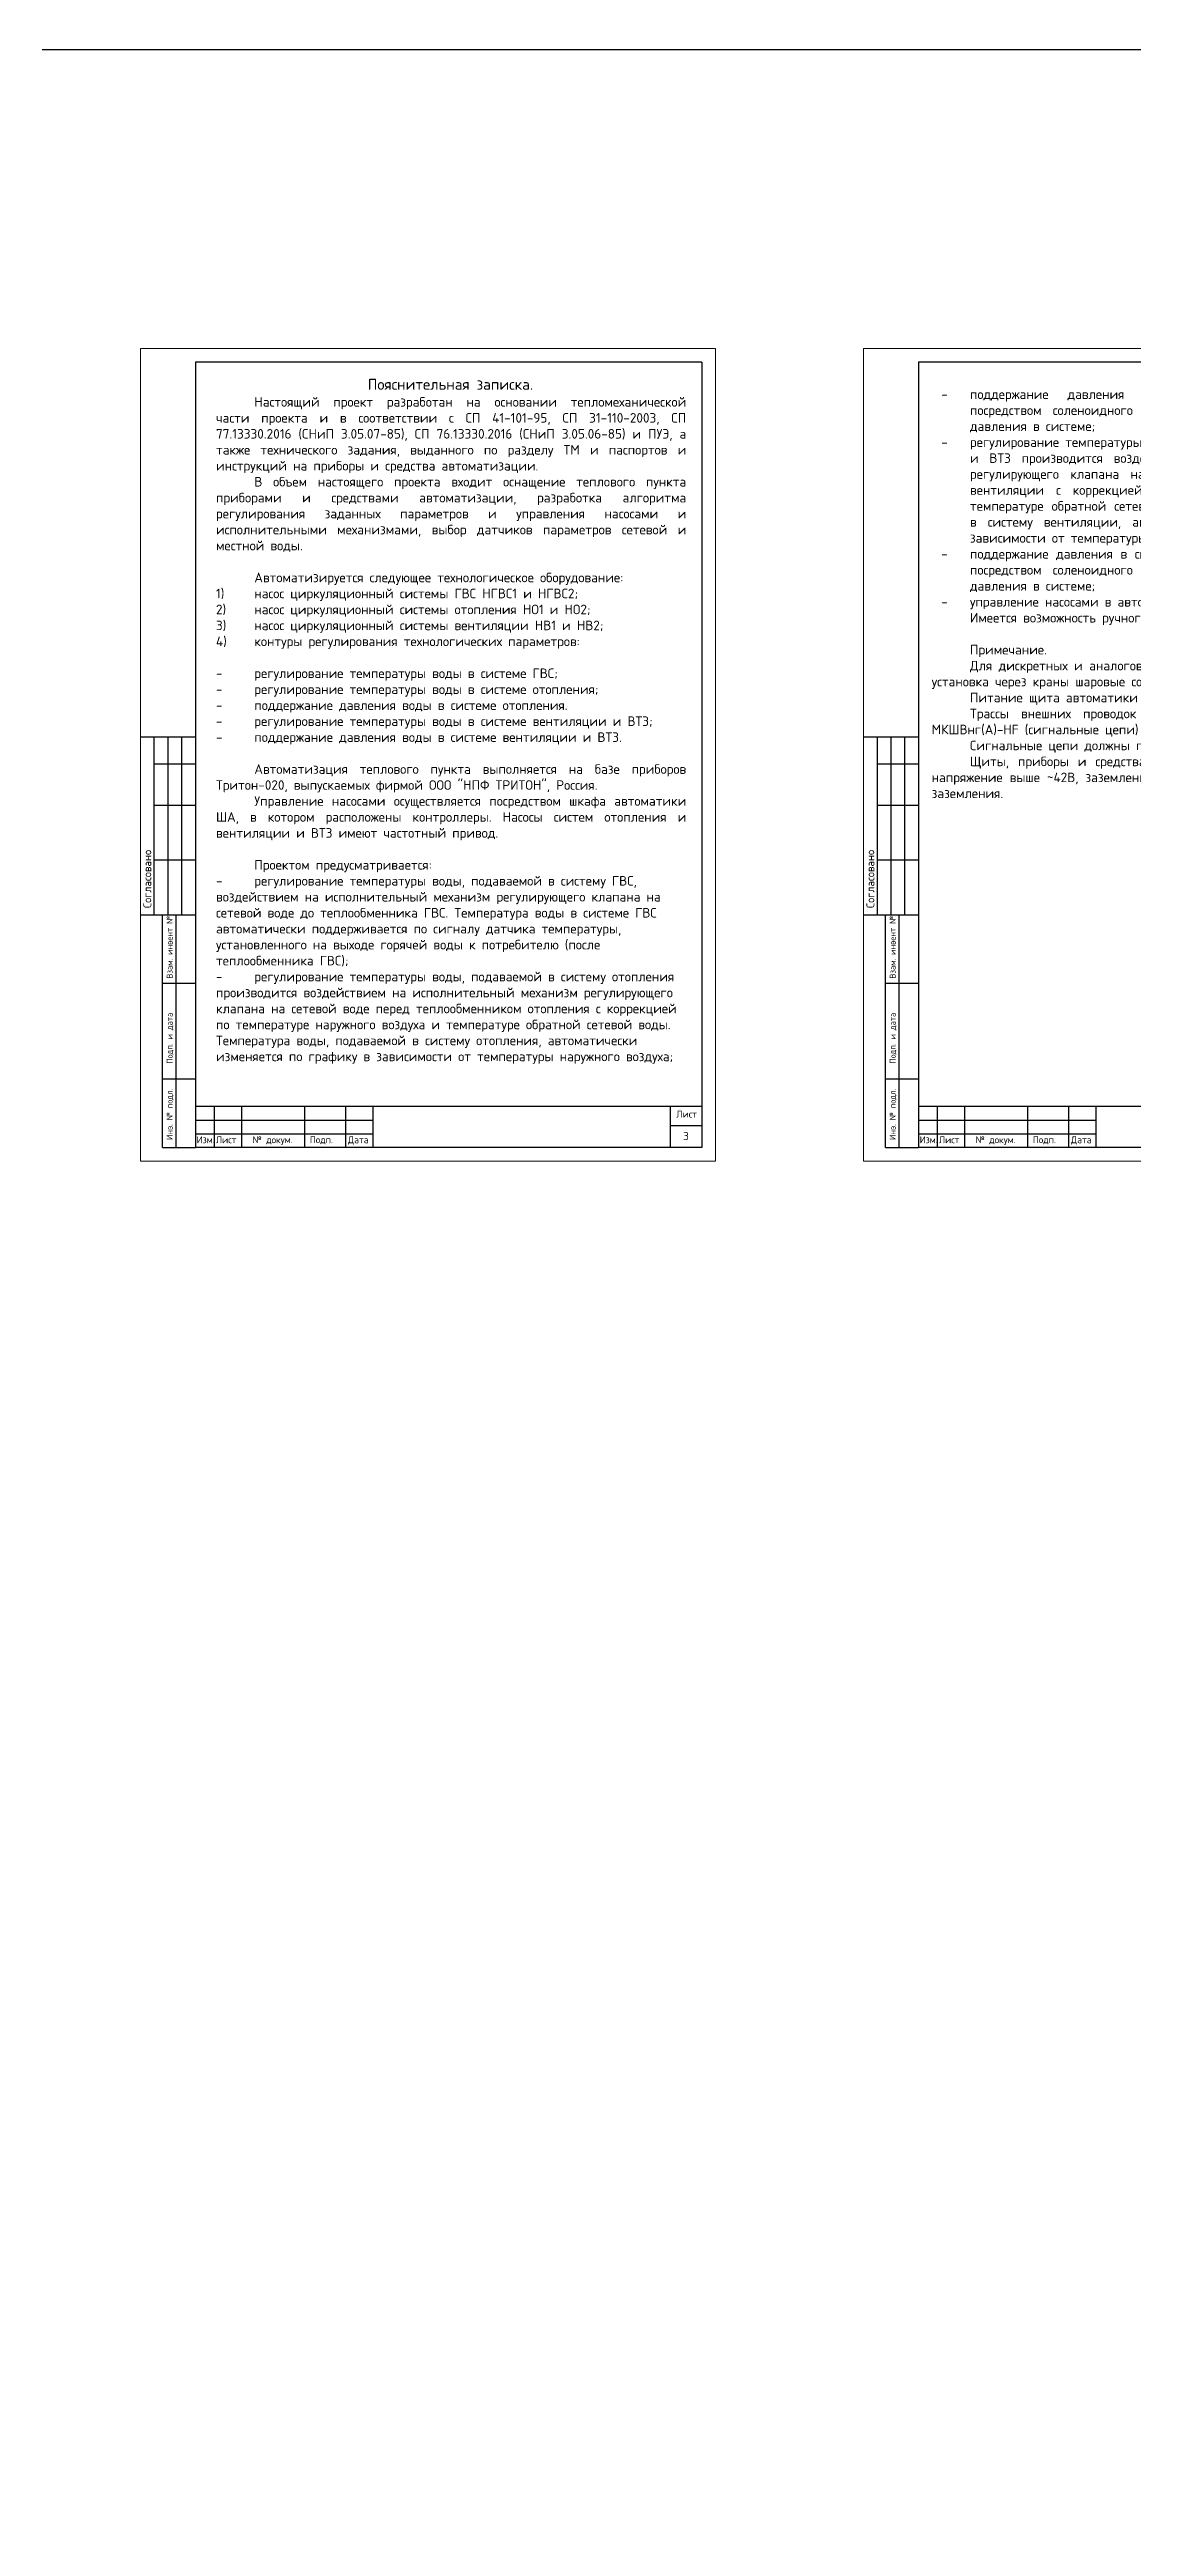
# Model space of a CAD drawing. Header units: millimetres. Extents: x 1606 to 7674, y 609 to 4159.
# Drawn here: x 3678 to 4074, y 3254 to 4159 of the extents above; entities that cross this region are included whole.
import ezdxf

# ---------------------------------------------------------------- set-up
doc = ezdxf.new("R2010")
doc.units = ezdxf.units.MM
doc.linetypes.add('K5LT_BASIC', pattern=[0])
doc.linetypes.add('K5LT_THIN', pattern=[0])
for name, color, linetype in [('24VDC', 7, 'Continuous'), ('LAYER0VIEW0', 7, 'Continuous'), ('Штамп', 7, 'Continuous')]:
    doc.layers.add(name, color=color, linetype=linetype)
doc.layers.add('Рамка', color=7, linetype='Continuous', lineweight=50)

msp = doc.modelspace()

# ---------------------------------------------------------------- linework, layer by layer
at = {"color": 7, "linetype": 'K5LT_THIN', "lineweight": 9}
for p, q in [((3711.61393, 3752.83388), (3711.61393, 4049.83388)), ((3711.61393, 4049.83388), (3921.6095, 4049.83388)), ((3975.80072, 3752.83388), (3975.80072, 4049.83388)), ((3975.80072, 4049.83388), (4185.79629, 4049.83388)), ((3711.61393, 3752.83388), (3921.6095, 3752.83388)), ((3975.80072, 3752.83388), (4185.79629, 3752.83388))]:
    msp.add_line(p, q, dxfattribs=at)
at = {"color": 7, "linetype": 'K5LT_THIN', "lineweight": 13}
msp.add_line((3921.6095, 4049.83388), (3921.6095, 3752.83388), dxfattribs=at)
at = {"color": 7, "linetype": 'K5LT_BASIC', "lineweight": 30}
for p, q in [((3916.6095, 4044.83388), (3731.6095, 4044.83388)), ((3731.61393, 4044.83388), (3731.61393, 3757.83388)), ((3916.6095, 4044.83388), (3916.6095, 3757.83388)), ((4180.79629, 4044.83388), (3995.79629, 4044.83388)), ((3995.80072, 4044.83388), (3995.80072, 3757.83388)), ((3916.6095, 3757.83388), (3731.61393, 3757.83388)), ((4180.79629, 3757.83388), (3995.80072, 3757.83388))]:
    msp.add_line(p, q, dxfattribs=at)
at = {"layer": '24VDC', "color": 4, "ltscale": 2}
msp.add_lwpolyline([(3093.50136, 4159.07542), (7446.68843, 4159.07542), (7446.68843, 608.90193), (3093.50136, 608.90193)], close=True, dxfattribs=at)
at = {"layer": 'LAYER0VIEW0', "color": 7, "linetype": 'K5LT_THIN'}
for p, q in [((3731.6095, 3772.83388), (3916.6095, 3772.83388)), ((3731.6095, 3767.83388), (3796.6095, 3767.83388)), ((3738.6095, 3757.83388), (3738.6095, 3772.83388)), ((3748.6095, 3757.83388), (3748.6095, 3772.83388)), ((3771.6095, 3757.83388), (3771.6095, 3772.83388)), ((3786.6095, 3757.83388), (3786.6095, 3772.83388)), ((3796.6095, 3757.83388), (3796.6095, 3772.83388)), ((3905.10297, 3772.83388), (3905.10297, 3757.83388)), ((3995.79629, 3772.83388), (4180.79629, 3772.83388)), ((3995.79629, 3767.83388), (4060.79629, 3767.83388)), ((4002.79629, 3757.83388), (4002.79629, 3772.83388)), ((4012.79629, 3757.83388), (4012.79629, 3772.83388)), ((4035.79629, 3757.83388), (4035.79629, 3772.83388)), ((4050.79629, 3757.83388), (4050.79629, 3772.83388)), ((4060.79629, 3757.83388), (4060.79629, 3772.83388)), ((3731.6095, 3762.83388), (3738.6095, 3762.83388)), ((3738.6095, 3762.83388), (3748.6095, 3762.83388)), ((3748.6095, 3762.83388), (3771.6095, 3762.83388)), ((3771.6095, 3762.83388), (3786.6095, 3762.83388)), ((3786.6095, 3762.83388), (3796.6095, 3762.83388)), ((3905.10297, 3765.83388), (3916.6095, 3765.83388)), ((3995.79629, 3762.83388), (4002.79629, 3762.83388)), ((4002.79629, 3762.83388), (4012.79629, 3762.83388)), ((4012.79629, 3762.83388), (4035.79629, 3762.83388)), ((4035.79629, 3762.83388), (4050.79629, 3762.83388)), ((4050.79629, 3762.83388), (4060.79629, 3762.83388))]:
    msp.add_line(p, q, dxfattribs=at)
at = {"layer": 'Штамп', "linetype": 'Continuous'}
for p, q in [((3711.61393, 3907.83388), (3731.61393, 3907.83388)), ((3716.61393, 3842.83388), (3716.61393, 3907.83388)), ((3721.61393, 3842.83388), (3721.61393, 3907.83388)), ((3726.61393, 3842.83388), (3726.61393, 3907.83388)), ((3975.80072, 3907.83388), (3995.80072, 3907.83388)), ((3980.80072, 3842.83388), (3980.80072, 3907.83388)), ((3985.80072, 3842.83388), (3985.80072, 3907.83388)), ((3990.80072, 3842.83388), (3990.80072, 3907.83388)), ((3731.61393, 3897.83388), (3716.61393, 3897.83388)), ((3995.80072, 3897.83388), (3980.80072, 3897.83388)), ((3731.61393, 3882.83388), (3716.61393, 3882.83388)), ((3995.80072, 3882.83388), (3980.80072, 3882.83388)), ((3731.61393, 3862.83388), (3716.61393, 3862.83388)), ((3995.80072, 3862.83388), (3980.80072, 3862.83388)), ((3711.61393, 3842.83388), (3731.61393, 3842.83388)), ((3719.61393, 3757.83388), (3719.61393, 3842.83388)), ((3719.61393, 3842.83388), (3731.61393, 3842.83388)), ((3724.61393, 3757.83388), (3724.61393, 3842.83388)), ((3975.80072, 3842.83388), (3995.80072, 3842.83388)), ((3983.80072, 3757.83388), (3983.80072, 3842.83388)), ((3983.80072, 3842.83388), (3995.80072, 3842.83388)), ((3988.80072, 3757.83388), (3988.80072, 3842.83388)), ((3719.61393, 3817.83388), (3731.61393, 3817.83388)), ((3983.80072, 3817.83388), (3995.80072, 3817.83388)), ((3719.61393, 3782.83388), (3731.61393, 3782.83388)), ((3983.80072, 3782.83388), (3995.80072, 3782.83388)), ((3719.61393, 3757.83388), (3731.61393, 3757.83388)), ((3983.80072, 3757.83388), (3995.80072, 3757.83388))]:
    msp.add_line(p, q, dxfattribs=at)

# ---------------------------------------------------------------- texts
at = {"layer": 'Рамка', "color": 1, "char_height": 3.5, "attachment_point": 1}
for s, insert in [('\\pxqc;{\\fISOCPEUR|b1|i0|c204|p34;\\H1.1429x;Пояснительная\\fISOCPEUR|b1|i0|c0|p34; \\fISOCPEUR|b1|i0|c204|p34;записка\\fISOCPEUR|b1|i0|c0|p34;.\\P\\pqj;\\fISOCPEUR|b0|i0|c0|p34;\\H0.875x;^I\\fISOCPEUR|b0|i0|c204|p34;Настоящий\\fISOCPEUR|b0|i0|c0|p34; \\fISOCPEUR|b0|i0|c204|p34;проект\\fISOCPEUR|b0|i0|c0|p34; \\fISOCPEUR|b0|i0|c204|p34;разработан\\fISOCPEUR|b0|i0|c0|p34; \\fISOCPEUR|b0|i0|c204|p34;на\\fISOCPEUR|b0|i0|c0|p34; \\fISOCPEUR|b0|i0|c204|p34;основании\\fISOCPEUR|b0|i0|c0|p34; \\fISOCPEUR|b0|i0|c204|p34;тепломеханической\\fISOCPEUR|b0|i0|c0|p34; \\fISOCPEUR|b0|i0|c204|p34;части\\fISOCPEUR|b0|i0|c0|p34; \\fISOCPEUR|b0|i0|c204|p34;проекта\\fISOCPEUR|b0|i0|c0|p34; \\fISOCPEUR|b0|i0|c204|p34;и\\fISOCPEUR|b0|i0|c0|p34; \\fISOCPEUR|b0|i0|c204|p34;в\\fISOCPEUR|b0|i0|c0|p34; \\fISOCPEUR|b0|i0|c204|p34;соответствии\\fISOCPEUR|b0|i0|c0|p34; \\fISOCPEUR|b0|i0|c204|p34;с\\fISOCPEUR|b0|i0|c0|p34; \\fISOCPEUR|b0|i0|c204|p34;СП\\fISOCPEUR|b0|i0|c0|p34; 41-101-95, \\fISOCPEUR|b0|i0|c204|p34;СП\\fISOCPEUR|b0|i0|c0|p34; 31-110-2003, \\fISOCPEUR|b0|i0|c204|p34;СП\\fISOCPEUR|b0|i0|c0|p34; 77.13330.2016 (\\fISOCPEUR|b0|i0|c204|p34;СНиП\\fISOCPEUR|b0|i0|c0|p34; 3.05.07-85), \\fISOCPEUR|b0|i0|c204|p34;СП\\fISOCPEUR|b0|i0|c0|p34; 76.13330.2016 (\\fISOCPEUR|b0|i0|c204|p34;СНиП\\fISOCPEUR|b0|i0|c0|p34; 3.05.06-85) \\fISOCPEUR|b0|i0|c204|p34;и\\fISOCPEUR|b0|i0|c0|p34; \\fISOCPEUR|b0|i0|c204|p34;ПУЭ\\fISOCPEUR|b0|i0|c0|p34;, \\fISOCPEUR|b0|i0|c204|p34;а\\fISOCPEUR|b0|i0|c0|p34; \\fISOCPEUR|b0|i0|c204|p34;также\\fISOCPEUR|b0|i0|c0|p34; \\fISOCPEUR|b0|i0|c204|p34;технического\\fISOCPEUR|b0|i0|c0|p34; \\fISOCPEUR|b0|i0|c204|p34;задания\\fISOCPEUR|b0|i0|c0|p34;, \\fISOCPEUR|b0|i0|c204|p34;выданного\\fISOCPEUR|b0|i0|c0|p34; \\fISOCPEUR|b0|i0|c204|p34;по\\fISOCPEUR|b0|i0|c0|p34; \\fISOCPEUR|b0|i0|c204|p34;разделу\\fISOCPEUR|b0|i0|c0|p34; \\fISOCPEUR|b0|i0|c204|p34;ТМ\\fISOCPEUR|b0|i0|c0|p34; \\fISOCPEUR|b0|i0|c204|p34;и\\fISOCPEUR|b0|i0|c0|p34; \\fISOCPEUR|b0|i0|c204|p34;паспортов\\fISOCPEUR|b0|i0|c0|p34; \\fISOCPEUR|b0|i0|c204|p34;и\\fISOCPEUR|b0|i0|c0|p34; \\fISOCPEUR|b0|i0|c204|p34;инструкций\\fISOCPEUR|b0|i0|c0|p34; \\fISOCPEUR|b0|i0|c204|p34;на\\fISOCPEUR|b0|i0|c0|p34; \\fISOCPEUR|b0|i0|c204|p34;приборы\\fISOCPEUR|b0|i0|c0|p34; \\fISOCPEUR|b0|i0|c204|p34;и средства\\fISOCPEUR|b0|i0|c0|p34; \\fISOCPEUR|b0|i0|c204|p34;автоматизации\\fISOCPEUR|b0|i0|c0|p34;. \\fISOCPEUR|b0|i0|c204|p34;\\P^IВ\\fISOCPEUR|b0|i0|c0|p34; \\fISOCPEUR|b0|i0|c204|p34;объем\\fISOCPEUR|b0|i0|c0|p34; \\fISOCPEUR|b0|i0|c204|p34;настоящего\\fISOCPEUR|b0|i0|c0|p34; \\fISOCPEUR|b0|i0|c204|p34;проекта\\fISOCPEUR|b0|i0|c0|p34; \\fISOCPEUR|b0|i0|c204|p34;входит\\fISOCPEUR|b0|i0|c0|p34; \\fISOCPEUR|b0|i0|c204|p34;оснащение\\fISOCPEUR|b0|i0|c0|p34; \\fISOCPEUR|b0|i0|c204|p34;теплового\\fISOCPEUR|b0|i0|c0|p34; \\fISOCPEUR|b0|i0|c204|p34;пункта\\fISOCPEUR|b0|i0|c0|p34; \\fISOCPEUR|b0|i0|c204|p34;приборами\\fISOCPEUR|b0|i0|c0|p34; \\fISOCPEUR|b0|i0|c204|p34;и\\fISOCPEUR|b0|i0|c0|p34; \\fISOCPEUR|b0|i0|c204|p34;средствами\\fISOCPEUR|b0|i0|c0|p34; \\fISOCPEUR|b0|i0|c204|p34;автоматизации\\fISOCPEUR|b0|i0|c0|p34;, \\fISOCPEUR|b0|i0|c204|p34;разработка\\fISOCPEUR|b0|i0|c0|p34; \\fISOCPEUR|b0|i0|c204|p34;алгоритма\\fISOCPEUR|b0|i0|c0|p34; \\fISOCPEUR|b0|i0|c204|p34;регулирования\\fISOCPEUR|b0|i0|c0|p34; \\fISOCPEUR|b0|i0|c204|p34;заданных\\fISOCPEUR|b0|i0|c0|p34; \\fISOCPEUR|b0|i0|c204|p34;параметров\\fISOCPEUR|b0|i0|c0|p34; \\fISOCPEUR|b0|i0|c204|p34;и\\fISOCPEUR|b0|i0|c0|p34; \\fISOCPEUR|b0|i0|c204|p34;управления\\fISOCPEUR|b0|i0|c0|p34; \\fISOCPEUR|b0|i0|c204|p34;насосами\\fISOCPEUR|b0|i0|c0|p34; \\fISOCPEUR|b0|i0|c204|p34;и\\fISOCPEUR|b0|i0|c0|p34; \\fISOCPEUR|b0|i0|c204|p34;исполнительными\\fISOCPEUR|b0|i0|c0|p34; \\fISOCPEUR|b0|i0|c204|p34;механизмами\\fISOCPEUR|b0|i0|c0|p34;, \\fISOCPEUR|b0|i0|c204|p34;выбор\\fISOCPEUR|b0|i0|c0|p34; \\fISOCPEUR|b0|i0|c204|p34;датчиков\\fISOCPEUR|b0|i0|c0|p34; \\fISOCPEUR|b0|i0|c204|p34;параметров\\fISOCPEUR|b0|i0|c0|p34; \\fISOCPEUR|b0|i0|c204|p34;сетевой\\fISOCPEUR|b0|i0|c0|p34; \\fISOCPEUR|b0|i0|c204|p34;и\\fISOCPEUR|b0|i0|c0|p34; \\fISOCPEUR|b0|i0|c204|p34;местной\\fISOCPEUR|b0|i0|c0|p34; \\fISOCPEUR|b0|i0|c204|p34;воды\\fISOCPEUR|b0|i0|c0|p34;. \\fISOCPEUR|b0|i0|c204|p34;\\P\\P^IАвтоматизируется следующее технологическое оборудование:\\P1)^Iнасос циркуляционный системы ГВС НГВС1\\fISOCPEUR|b0|i0|c0|p34; \\fISOCPEUR|b0|i0|c204|p34;и НГВС2;\\P2)^Iнасос циркуляционный системы отопления НО1 и НО2;\\P3)^Iнасос циркуляционный системы вентиляции НВ1 и НВ2\\fISOCPEUR|b0|i0|c0|p34;;\\fISOCPEUR|b0|i0|c204|p34;\\P4)^Iконтуры регулирования технологических параметров:\\P\\pq*;\\P-^Iрегулирование температуры воды в системе ГВС;\\P-^Iрегулирование температуры воды в системе отопления;\\P-^Iподдержание давления воды в системе отопления.\\P\\H0.99996x;-^Iрегулирование температуры воды в системе вентиляции\\fISOCPEUR|b0|i0|c0|p34; \\fISOCPEUR|b0|i0|c204|p34;и ВТЗ;\\P-^Iподдержание давления воды в системе вентиляции и ВТЗ.\\P\\P\\pqj;^IАвтоматизация теплового пункта выполняется на базе приборов Тритон-020, выпускаемых фирмой ООО "НПФ ТРИТОН", Россия. \\P^IУправление насосами осуществляется посредством шкафа автоматики ША, в котором расположены контроллеры\\fISOCPEUR|b0|i0|c0|p34;.\\fISOCPEUR|b0|i0|c204|p34; Насосы систем отопления и вентиляции и ВТЗ имеют частотный привод.\\P\\P^IПроектом предусматривается:\\P\\pq*;-^Iрегулирование температуры воды, подаваемой в систему ГВС, воздействием на исполнительный механизм регулирующего клапана на сетевой воде до теплообменника ГВС. Температура воды в системе ГВС автоматически поддерживается по сигналу датчика температуры, установленного на выходе горячей воды к потребителю (после теплообменника ГВС);\\P-^Iрегулирование температуры воды, подаваемой в систему отопления производится воздействием на исполнительный механизм регулирующего клапана на сетевой воде перед теплообменником отопления с коррекцией по температуре наружного воздуха и температуре обратной сетевой воды. Температура воды, подаваемой в систему отопления, автоматически изменяется по графику в зависимости от температуры наружного воздуха;}', (3739.15034, 4038.71239)), ('\\pxi-3,l4,qj,t4;{\\fISOCPEUR|b0|i0|c204|p34;-^Iподдержание давления в системе отопления осуществляется посредством соленоидного клапана, срабатывающего при падении давления в системе;\\P-^Iрегулирование температуры воды, подаваемой в систему вентиляции\\fISOCPEUR|b0|i0|c0|p34; \\fISOCPEUR|b0|i0|c204|p34;и ВТЗ производится воздействием на исполнительный механизм регулирующего клапана на сетевой воде перед теплообменником вентиляции с коррекцией по температуре наружного воздуха и температуре обратной сетевой воды. Температура воды, подаваемой в систему вентиляции, автоматически изменяется по графику в зависимости от температуры наружного воздуха;\\P\\H0.99996x;-^Iподдержание давления в системе вентиляции\\fISOCPEUR|b0|i0|c0|p34; \\fISOCPEUR|b0|i0|c204|p34;\\H1.00004x;и ВТЗ\\H0.99996x; осуществляется посредством соленоидного клапана, срабатывающего при падении давления в системе;\\P-^Iуправление насосами в автоматическом и ручном режимах.\\P\\pi0,l0,tz;^IИмеется возможность ручного управления клапанами.\\P\\P^IПримечание. \\P^IДля дискретных и аналоговых датчиков давления предусматривается установка через краны шаровые со спускным вентилем. \\P^IПитание щита автоматики выполняется по проекту марки “ЭОМ”.\\P^IТрассы внешних проводок выполняются кабелями ППГнг(А)-HF и МКШВнг\\fISOCPEUR|b0|i0|c0|p34;(A)\\fISOCPEUR|b0|i0|c204|p34;-\\fISOCPEUR|b0|i0|c0|p34;HF\\fISOCPEUR|b0|i0|c204|p34; (сигнальные цепи) в металлорукаве и открыто в лотке. \\P^IСигнальные цепи должны прокладываться отдельно от силовых. ^J^IЩиты, приборы и средства автоматизации, к которым проводится напряжение выше ~42В, заземлены путем присоединения к общему контуру заземления. }', (4000.64179, 4034.83737))]:
    msp.add_mtext_dynamic_manual_height_columns(s, width=171.2992177, gutter_width=12.5, heights=[0], dxfattribs=dict(at, insert=insert))
at = {"layer": 'Штамп', "linetype": 'Continuous', "rotation": 90}
for s, insert, char_height, width, attachment_point in [('{\\fISOCPEUR|b0|i0|c204|p34;Согласовано}', (3714.06052, 3855.9212), 2.88, 26.1746478, 5), ('{\\fISOCPEUR|b0|i0|c204|p34;Согласовано}', (3978.2473, 3855.9212), 2.88, 26.1746478, 5), ('{\\fISOCPEUR|b0|i0|c204|p34;Взам. инвент №}', (3721.12869, 3819.51111), 2.16, 62.9489075, 1), ('{\\fISOCPEUR|b0|i0|c204|p34;Взам. инвент №}', (3985.31547, 3819.51111), 2.16, 62.9489075, 1), ('{\\fISOCPEUR|b0|i0|c204|p34;Подп. и дата}', (3721.12869, 3788.42466), 2.16, 62.9489075, 1), ('{\\fISOCPEUR|b0|i0|c204|p34;Подп. и дата}', (3985.31547, 3788.42467), 2.16, 62.9489075, 1), ('{\\fISOCPEUR|b0|i0|c204|p34;Инв. № подл.}', (3721.12869, 3760.53486), 2.16, 62.9489075, 1), ('{\\fISOCPEUR|b0|i0|c204|p34;Инв. № подл.}', (3985.31547, 3760.53486), 2.16, 62.9489075, 1)]:
    msp.add_mtext(s, dxfattribs=dict(at, insert=insert, char_height=char_height, width=width, attachment_point=attachment_point))
at = {"layer": 'Штамп', "linetype": 'Continuous'}
for s, insert, char_height, width, attachment_point in [('{\\fISOCPEUR|b0|i0|c204|p34;Лист}', (3907.36534, 3771.23529), 2.5, 12.9146, 1), ('{\\fISOCPEUR|b0|i0|c204|p34;Изм.}', (3732.08287, 3761.85401), 2.5, 9.4325, 1), ('{\\fISOCPEUR|b0|i0|c204|p34;Лист}', (3739.08287, 3761.85401), 2.5, 9.4325, 1), ('{\\fISOCPEUR|b0|i0|c204|p34;№ докум.}', (3752.52112, 3761.85401), 2.5, 16.1195665, 1), ('{\\fISOCPEUR|b0|i0|c204|p34;Подп.}', (3773.40464, 3761.85401), 2.5, 9.4325, 1), ('{\\fISOCPEUR|b0|i0|c204|p34;Дата}', (3787.37535, 3761.85401), 2.5, 9.4325, 1), ('{\\fISOCPEUR|b0|i0|c204|p34;3}', (3910.88987, 3761.98242), 3, 12.9146, 5), ('{\\fISOCPEUR|b0|i0|c204|p34;Изм.}', (3996.26966, 3761.85401), 2.5, 9.4325, 1), ('{\\fISOCPEUR|b0|i0|c204|p34;Лист}', (4003.26966, 3761.85401), 2.5, 9.4325, 1), ('{\\fISOCPEUR|b0|i0|c204|p34;№ докум.}', (4016.7079, 3761.85401), 2.5, 16.1195665, 1), ('{\\fISOCPEUR|b0|i0|c204|p34;Подп.}', (4037.59142, 3761.85401), 2.5, 9.4325, 1), ('{\\fISOCPEUR|b0|i0|c204|p34;Дата}', (4051.56214, 3761.85401), 2.5, 9.4325, 1)]:
    msp.add_mtext(s, dxfattribs=dict(at, insert=insert, char_height=char_height, width=width, attachment_point=attachment_point))

doc.saveas('drawing.dxf')
